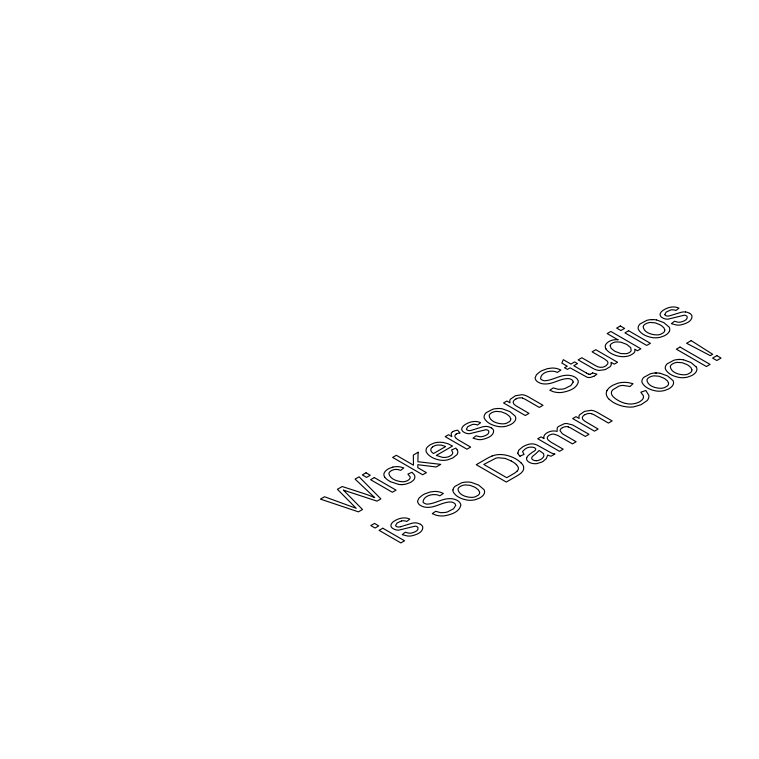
<?xml version="1.0" encoding="UTF-8"?>
<svg xmlns="http://www.w3.org/2000/svg" width="759" height="759" viewBox="0 0 759 759"><rect width="100%" height="100%" fill="white"/><g stroke="black" fill="none" stroke-linecap="round" stroke-linejoin="round"><path stroke-width="1.14" d="M517.259 470.988L515.399 472.582A33.918 19.582 0 0 1 513.141 473.995L506.737 477.705L483.777 464.451L495.855 458.189A9.298 5.37 0 0 1 498.729 457.772L505.086 458.398L511.215 460.931M592.665 372.897L596.878 374.159A19.317 11.157 0 0 1 593.946 376.246M562.381 427.659L561.375 428.351A7.192 4.156 0 0 0 560.095 430.742L562.324 433.721L576.119 441.738L572.428 443.873L557.675 435.372L553.691 434.101A3.842 2.22 0 0 0 552.106 434.148L550.028 434.822A8.776 5.066 0 0 0 549.516 435.087A7.704 4.45 0 0 0 547.448 437.222A6.935 4.004 0 0 0 548.235 440.03L550.531 441.861A35.17 20.303 0 0 0 551.888 442.687L563.187 449.205L559.497 451.339L537.723 438.768L541.025 436.871L544.08 438.626A11.1 6.414 0 0 1 544.241 435.571A11.015 6.357 0 0 1 546.878 432.934A15.085 8.71 0 0 1 547.742 432.44L549.895 431.539A7.875 4.545 0 0 1 557.115 431.397L557.21 428.057A10.142 5.854 0 0 1 558.273 426.615L564.174 423.75A7.628 4.402 0 0 1 566.783 423.503L572.656 424.955L588.984 434.309L585.322 436.425L571.603 428.512A27.998 16.167 0 0 0 570.075 427.678L568.235 426.928M593.918 376.236L590.663 377.384A5.161 2.979 0 0 1 587.618 377.384A3.681 2.125 0 0 1 587.039 377.214L570.104 367.84L567.4 369.396L564.535 367.745L567.239 366.18L561.85 363.068L563.301 359.671L570.91 364.064L574.62 361.92L577.485 363.58L573.776 365.715L586.508 373.067M519.972 456.187L524.071 454.394L522.628 451.785A4.545 2.628 0 0 1 522.733 451.311L525 449.1A18.757 10.825 0 0 1 525.959 448.531C529.706 445.429 541.546 447.715 532.306 452.307A102.38 59.107 0 0 1 530.921 453.351L529.63 454.328A26.992 15.588 0 0 0 528.188 455.561A12.761 7.372 0 0 0 526.737 457.791M492.098 455.988L489.062 457.373A61.507 35.512 0 0 0 486.604 458.721L476.254 464.698L506.3 482.05L517.145 475.789C520.332 473.939 524.877 470.95 523.549 466.614M475.2 429.11L482.79 426.805A7.979 4.611 0 0 1 487.164 426.501A7.884 4.554 0 0 1 491.149 427.858M404.386 525.541L411.976 523.245A7.979 4.611 0 0 1 416.349 522.942A7.884 4.554 0 0 1 420.334 524.289M474.422 429.366L472.155 430.087A20.256 11.689 0 0 1 471.519 430.277L471.415 430.306A4.82 2.78 0 0 1 469.015 430.59A3.027 1.746 0 0 1 466.415 429.072L467.819 426.615L472.392 424.49A5.114 2.951 0 0 1 473.72 424.338A5.465 3.15 0 0 1 476.766 424.765L477.506 425.04L480.618 422.678C475.409 420.201 469.261 421.757 464.698 424.888A15 8.662 0 0 0 463.132 426.226A16.034 9.26 0 0 0 462.658 426.767L461.861 428.199A8.51 4.915 0 0 0 462.108 430.438A7.846 4.535 0 0 0 463.464 431.947L464.973 432.801A7.656 4.421 0 0 0 467.345 433.512L467.867 433.598A7.106 4.108 0 0 0 469.489 433.712L486.016 429.708A2.979 1.717 0 0 1 487.136 429.945L487.468 430.087A4.127 2.381 0 0 1 488.388 430.685A3.985 2.305 0 0 1 488.787 431.178C489.65 434.48 484.887 435.894 482.439 436.577A6.1 3.52 0 0 1 480.523 436.748A6.243 3.605 0 0 1 479.242 436.662L476.083 435.78L473.009 438.209L478.075 439.527A9.801 5.664 0 0 0 481.083 439.594A9.089 5.247 0 0 0 482.079 439.489C486.5 438.512 494.147 436.178 493.587 430.457A8.918 5.152 0 0 0 491.215 427.82M403.608 525.797L401.34 526.528A20.256 11.689 0 0 1 400.705 526.718L400.6 526.746M392.849 467.108L389.111 468.483A18.32 10.579 0 0 0 387.877 469.176A15.114 8.728 0 0 0 384.32 472.724A11.527 6.66 0 0 0 384.424 476.529L384.756 477.079M401.577 520.921L397.004 523.046L395.591 525.513A3.027 1.746 0 0 0 398.2 527.012A4.82 2.78 0 0 0 400.581 526.718M651.44 319.605L652.863 319.577M678.555 359.5L679.988 359.472M655.207 372.973L656.639 372.944M536.309 460.675L536.566 460.666A4.668 2.694 0 0 0 537.619 460.561C540.588 460.02 545.332 457.335 543.567 453.74A5.911 3.416 0 0 0 543.378 453.474L539.118 450.485L535.702 453.816A76.934 44.42 0 0 1 534.488 454.774A31.878 18.406 0 0 0 532.59 456.358L532.163 456.852A4.639 2.675 0 0 0 536.309 460.741M402.232 484.565L400.847 484.574M398.741 484.432L390.439 481.69M397.811 469.565L400.761 470.314L403.797 467.923L400.325 466.927A10.711 6.186 0 0 0 392.839 467.098M656.421 319.89L663.84 322.622L669.191 327.167A12.837 7.41 0 0 1 669.4 331.171M683.546 359.785L690.965 362.517L696.307 367.062M660.197 373.267L667.616 375.99L672.967 380.534A12.837 7.41 0 0 1 673.167 384.547A15.275 8.814 0 0 1 669.457 388.409A18.69 10.797 0 0 1 667.948 389.234L664.248 390.581A12.865 7.429 0 0 1 660.207 391.17L658.793 391.198A12.324 7.116 0 0 1 656.639 391.056C651.146 390.164 644.799 387.858 642.114 382.64A12.097 6.983 0 0 1 641.934 380.838A13.814 7.979 0 0 1 643.841 377.327L650.539 373.722A13.083 7.552 0 0 1 660.093 373.267M625.435 403.361L627.902 403.845A11.262 6.499 0 0 0 633.186 403.835A13.985 8.074 0 0 0 639.363 401.9A15.522 8.966 0 0 0 640.492 401.207L641.791 400.173A11.537 6.66 0 0 0 643.433 397.318M591.612 413.778L593.88 414.699A26.271 15.161 0 0 1 595.217 415.429L608.462 423.067L612.152 420.941L597.57 412.535A32.276 18.633 0 0 0 595.682 411.558L595.303 411.387A7.562 4.364 0 0 0 594.733 411.169A10.209 5.892 0 0 0 591.109 410.325L584.515 411.397L579.582 414.831A10.341 5.968 0 0 0 578.927 416.378L579.108 418.456L576.015 416.663L572.694 418.579L594.458 431.15L598.149 429.025L584.847 421.273L582.751 419.357L582.295 417.886A8.52 4.915 0 0 1 584.307 415.021A9.905 5.721 0 0 1 585.056 414.575M522.477 398.143L524.735 399.063A26.271 15.161 0 0 1 526.082 399.794L539.317 407.431L543.008 405.306L528.425 396.9A32.276 18.633 0 0 0 526.537 395.923L526.158 395.762A7.562 4.364 0 0 0 525.598 395.534A10.209 5.892 0 0 0 521.964 394.699L515.37 395.762L510.437 399.196A10.341 5.968 0 0 0 509.782 400.743L509.972 402.82L506.87 401.027L503.549 402.953L525.323 415.515L529.014 413.389L515.712 405.638L513.805 403.987L513.16 402.261A8.52 4.915 0 0 1 515.162 399.386A9.905 5.721 0 0 1 515.911 398.94M345.8 490.902L377.043 501.12L380.876 498.91L359.073 476.804L355.07 479.109L374.709 497.619A114.846 66.308 0 0 0 361.72 492.847L342.224 486.528L337.423 489.299L356.199 508.302L324.51 496.756L320.431 499.109L358.457 511.851L362.517 509.507L343.353 490.067L345.155 490.684M588.548 374.083L587.703 373.722A22.286 12.865 0 0 1 586.508 373.067M617.949 339.795L607.162 333.571L610.834 331.446L640.881 348.798L637.456 350.772L634.714 349.187L634.932 351.028A8.966 5.18 0 0 1 634.144 352.726C628.129 358.39 618.357 357.328 611.564 353.656A22.438 12.95 0 0 1 606.251 349.396M609.211 399.367L612.418 401.843A33.311 19.231 0 0 0 614.088 402.83A29.165 16.84 0 0 0 623.177 406.283L627.143 406.928A16.499 9.525 0 0 0 633.547 406.9L640.985 404.737L647.114 400.6A16.262 9.383 0 0 0 648.869 396.976A16.015 9.25 0 0 0 648.793 395.278L645.824 390.487L640.843 392.204L643.347 395.762A11.119 6.414 0 0 1 643.433 397.318M459.878 432.924L457.724 430.211A10.455 6.034 0 0 0 452.687 431.681M606.318 349.387L605.957 348.846M457.241 449.926L455.836 448.085L451.548 450.011L452.743 452.544A7.068 4.08 0 0 1 452.63 453.465A8.472 4.896 0 0 1 449.537 456.235L448.854 456.586A8.34 4.81 0 0 1 445.191 457.392L443.825 457.43A8.634 4.981 0 0 1 442.421 457.345L436.302 455.428L452.535 446.055L448.171 443.825L443.294 442.497A12.856 7.419 0 0 0 440.448 442.25L438.341 442.298A12.514 7.22 0 0 0 434.423 442.952L430.334 444.651L427.298 447.079A12.818 7.4 0 0 0 426.122 449.394L426.036 450.637A13.14 7.581 0 0 0 426.463 452.317C429.252 456.937 434.841 459.157 439.935 460.115A12.78 7.381 0 0 0 442.782 460.343A13.036 7.524 0 0 0 444.195 460.315A12.656 7.305 0 0 0 447.62 459.869L452.696 458L456.785 454.821A11.916 6.878 0 0 0 457.686 453.009A12.343 7.125 0 0 0 457.231 449.926M664.77 314.549L666.184 312.082L670.757 309.957A5.114 2.951 0 0 1 672.085 309.805A5.465 3.15 0 0 1 675.14 310.241L675.871 310.516L678.982 308.145C673.783 305.678 667.626 307.234 663.062 310.355A15 8.662 0 0 0 661.497 311.693A16.034 9.26 0 0 0 661.032 312.243L660.235 313.676A8.51 4.915 0 0 0 660.472 315.915A7.846 4.535 0 0 0 661.839 317.414L663.338 318.277A7.656 4.421 0 0 0 665.709 318.989L666.241 319.074A7.106 4.108 0 0 0 667.863 319.188L684.381 315.184A2.979 1.717 0 0 1 685.5 315.421L685.842 315.554A4.127 2.381 0 0 1 686.762 316.152A3.985 2.305 0 0 1 687.161 316.655C688.015 319.956 683.252 321.37 680.814 322.053A6.1 3.52 0 0 1 678.888 322.214A6.243 3.605 0 0 1 677.607 322.129L674.457 321.247L671.383 323.685L676.44 324.994A9.801 5.664 0 0 0 679.447 325.07A9.089 5.247 0 0 0 680.444 324.966C684.874 323.989 692.521 321.655 691.961 315.934A8.918 5.152 0 0 0 689.589 313.296M517.856 453.095L518.758 450.153L522.742 446.852A27.694 15.986 0 0 1 525.124 445.58L528.273 444.413A12.258 7.078 0 0 1 529.991 444.043L531.3 443.901A5.825 3.359 0 0 1 532.486 443.892A8.387 4.839 0 0 1 536.129 444.698L536.793 444.954A31.954 18.444 0 0 1 538.586 445.894L551.395 453A11.679 6.746 0 0 0 554.943 453.967L551.091 456.187A11.243 6.489 0 0 1 547.685 455.058L546.328 458.578L543.093 461.368A19.269 11.119 0 0 1 541.935 462.013L536.936 463.597A8.102 4.677 0 0 1 535.56 463.702L534.213 463.683A7.903 4.563 0 0 1 530.958 463.047L529.858 462.592A8.747 5.047 0 0 1 527.012 460.277A8.643 4.99 0 0 1 526.737 457.791M696.335 367.052A12.837 7.41 0 0 1 696.515 371.066A15.275 8.814 0 0 1 692.806 374.937A18.69 10.797 0 0 1 691.297 375.762L687.588 377.1A12.865 7.429 0 0 1 683.555 377.688L682.132 377.716A12.324 7.116 0 0 1 679.988 377.584C674.495 376.682 668.138 374.377 665.463 369.159A12.097 6.983 0 0 1 665.273 367.356A13.814 7.979 0 0 1 667.18 363.846L673.878 360.24A13.083 7.552 0 0 1 683.442 359.794M625.388 403.418A26.48 15.284 0 0 1 617.684 400.116A25.512 14.734 0 0 1 612.788 396.274A12.656 7.305 0 0 1 611.564 391.805A11.897 6.869 0 0 1 612.731 389.851L618.87 386.132A10.038 5.797 0 0 1 622.238 385.477A9.146 5.275 0 0 1 623.12 385.439L630.046 386.492L633.034 383.693L628.338 382.621A15.664 9.042 0 0 0 617.75 383.238L612.987 385.183A21.565 12.448 0 0 0 606.887 390.743M606.925 390.743A17.419 10.057 0 0 0 606.773 395.999A21.366 12.334 0 0 0 609.221 399.367M585.17 414.632A6.053 3.491 0 0 1 591.697 413.636M562.495 427.715A5.152 2.97 0 0 1 568.301 426.814M520.038 456.168A13.036 7.524 0 0 1 517.771 453.104M517.211 470.978A9.677 5.588 0 0 0 518.454 468.54A14.25 8.226 0 0 0 516.281 464.641M511.149 460.979A28.595 16.508 0 0 1 516.424 464.584M521.167 462.924A21.328 12.315 0 0 1 523.615 466.605M521.072 462.952A29.895 17.258 0 0 0 507.581 455.561A17.542 10.123 0 0 0 498.938 454.556A14.791 8.539 0 0 0 492.117 456.007M452.971 489.925A13.814 7.979 0 0 1 454.878 486.424L461.576 482.819A13.083 7.552 0 0 1 466.254 482.069L467.677 482.041A13.055 7.533 0 0 1 471.235 482.363L478.654 485.086L484.005 489.631A12.837 7.41 0 0 1 484.214 493.644A15.275 8.814 0 0 1 480.494 497.506A18.69 10.797 0 0 1 478.986 498.331L475.286 499.678A12.865 7.429 0 0 1 471.244 500.266L469.83 500.285A12.324 7.116 0 0 1 467.686 500.153C462.193 499.261 455.836 496.955 453.151 491.728A12.097 6.983 0 0 1 452.971 489.925M420.401 524.26A8.918 5.152 0 0 1 422.772 526.898C423.361 532.609 415.676 534.953 411.264 535.93A9.089 5.247 0 0 1 410.268 536.025A9.801 5.664 0 0 1 407.26 535.958L402.204 534.649L405.278 532.211L408.427 533.093A6.243 3.605 0 0 0 409.708 533.179A6.1 3.52 0 0 0 411.634 533.017C414.072 532.334 418.835 530.911 417.972 527.619A3.985 2.305 0 0 0 417.573 527.116A4.127 2.381 0 0 0 416.653 526.518L416.321 526.385A2.979 1.717 0 0 0 415.201 526.148L398.684 530.152A7.106 4.108 0 0 1 397.052 530.038L396.53 529.953A7.656 4.421 0 0 1 394.158 529.241L392.65 528.378A7.846 4.535 0 0 1 391.293 526.879A8.51 4.915 0 0 1 391.046 524.64L391.853 523.198A16.034 9.26 0 0 1 392.318 522.657A15 8.662 0 0 1 393.883 521.319C398.447 518.188 404.594 516.642 409.803 519.109L406.691 521.48L405.961 521.205A5.465 3.15 0 0 0 402.906 520.759A5.114 2.951 0 0 0 401.577 520.921M685.548 311.949A7.884 4.554 0 0 1 689.523 313.334M685.529 311.977A7.979 4.611 0 0 0 681.165 312.291L670.52 315.564A20.256 11.689 0 0 1 669.893 315.753L669.78 315.782A4.82 2.78 0 0 1 667.379 316.057A3.027 1.746 0 0 1 664.78 314.549M669.41 331.18A15.275 8.814 0 0 1 665.681 335.042A18.69 10.797 0 0 1 664.172 335.867L660.472 337.214A12.865 7.429 0 0 1 656.431 337.793L655.017 337.821A12.324 7.116 0 0 1 652.863 337.689C647.37 336.787 641.023 334.491 638.338 329.264A12.097 6.983 0 0 1 638.158 327.461A13.814 7.979 0 0 1 640.065 323.951L646.763 320.355A13.083 7.552 0 0 1 656.317 319.9M618.073 339.719A10.436 6.025 0 0 0 608.974 341.541A12.58 7.267 0 0 0 605.378 345.411A12.021 6.945 0 0 0 605.976 348.836M592.551 372.849A8.121 4.687 0 0 1 590.141 374.31M589.99 374.187A2.22 1.281 0 0 1 588.728 374.13M516.025 398.997A6.053 3.491 0 0 1 522.562 398.001M455.542 437.668A20.502 11.84 0 0 0 459.28 440.486L470.656 447.079L466.965 449.205L445.201 436.643L448.522 434.727L451.823 436.624L451.112 433.512A5.901 3.406 0 0 1 452.734 431.71M455.609 437.649A5.389 3.112 0 0 1 456.273 433.968M456.339 434.006A7.524 4.345 0 0 1 459.878 432.943M397.83 469.527A6.793 3.918 0 0 0 391.378 470.627L389.946 471.7A7.808 4.507 0 0 0 388.874 473.616C390.022 479.28 397.65 481.586 402.839 481.775A7.467 4.317 0 0 0 406.093 481.197L407.185 480.751A9.867 5.702 0 0 0 408.133 480.229L408.835 479.735A7.116 4.108 0 0 0 410.183 477.525A6.433 3.719 0 0 0 410.126 476.918L407.915 474.09L412.014 472.269L414.3 474.811A12.03 6.945 0 0 1 414.869 477.088A12.049 6.954 0 0 1 413.171 480.494L411.378 481.861A17.903 10.332 0 0 1 409.813 482.715L406.188 484.024A12.315 7.106 0 0 1 398.826 484.422M390.506 481.642A22.362 12.912 0 0 1 384.652 477.098M479.622 492.401L479.546 493.208A7.979 4.601 0 0 1 478.303 495.134L475.665 496.652A8.026 4.63 0 0 1 472.326 497.382C467.022 497.524 458.559 495.219 458 489.109A8.045 4.639 0 0 1 459.252 487.183L459.812 486.756A9.962 5.749 0 0 1 460.798 486.149L461.889 485.665A8.007 4.62 0 0 1 465.21 484.944L470.049 485.324L474.546 487.098A25.882 14.943 0 0 1 476.054 487.999L478.597 490.096L479.622 492.401M510.769 418.864L510.693 419.67A7.979 4.601 0 0 1 509.46 421.596L506.813 423.114A8.026 4.63 0 0 1 503.473 423.845C498.179 423.987 489.716 421.681 489.147 415.571A8.045 4.639 0 0 1 490.409 413.646L490.959 413.219A9.962 5.749 0 0 1 491.946 412.611L493.037 412.128A8.007 4.62 0 0 1 496.358 411.406L501.196 411.786L505.693 413.56A25.882 14.943 0 0 1 507.202 414.461L509.744 416.558L510.769 418.864M664.808 329.928L664.723 330.734A7.979 4.601 0 0 1 663.489 332.66L660.852 334.188A8.026 4.63 0 0 1 657.512 334.909C652.209 335.051 643.746 332.755 643.186 326.636A8.045 4.639 0 0 1 644.438 324.71L644.989 324.283A9.962 5.749 0 0 1 645.985 323.685L647.076 323.192A8.007 4.62 0 0 1 650.397 322.48L655.235 322.86L659.723 324.634A25.882 14.943 0 0 1 661.241 325.535L663.783 327.632L664.808 329.928M668.575 383.304L668.499 384.111A7.979 4.601 0 0 1 667.265 386.037L664.618 387.555A8.026 4.63 0 0 1 661.288 388.285C655.985 388.428 647.522 386.132 646.962 380.012A8.045 4.639 0 0 1 648.214 378.086L648.765 377.659A9.962 5.749 0 0 1 649.761 377.062L650.852 376.568A8.007 4.62 0 0 1 654.173 375.847L659.011 376.227L663.499 378.01A25.882 14.943 0 0 1 665.017 378.902L667.559 381.009L668.575 383.304M691.923 369.823L691.847 370.629A7.979 4.601 0 0 1 690.614 372.555L687.967 374.083A8.026 4.63 0 0 1 684.637 374.804C679.333 374.946 670.871 372.65 670.301 366.531A8.045 4.639 0 0 1 671.563 364.605L672.113 364.178A9.962 5.749 0 0 1 673.1 363.58L674.201 363.087A8.007 4.62 0 0 1 677.521 362.375L682.35 362.755L686.848 364.529A25.882 14.943 0 0 1 688.366 365.43L690.899 367.527L691.923 369.823M611.299 363.637L611.147 364.87A10.626 6.129 0 0 1 610.037 366.758L605.246 369.605L599.174 370.449A10.19 5.882 0 0 1 595.151 369.443L594.771 369.31A30.702 17.723 0 0 1 592.219 367.992L578.14 359.889L581.83 357.755L595.246 365.487A49.06 28.33 0 0 0 596.119 365.952C599.695 368.248 605.416 367.792 607.665 363.893A6.85 3.956 0 0 0 607.333 361.208L604.743 359.149A31.755 18.33 0 0 0 603.766 358.561L592.096 351.825L595.787 349.7L617.56 362.261L614.259 364.168L611.061 362.328L611.299 363.637M418.124 452.269L417.877 461.738L440.732 464.356L436.178 466.984L417.858 464.707L417.754 467.658L426.378 472.639L422.697 474.764L392.64 457.421L396.331 455.286L413.465 465.182L413.342 455.03L418.124 452.269M610.217 345.857L611.08 348.267L613.917 350.62A28.984 16.736 0 0 0 615.454 351.531L621.014 353.599L626.023 353.685A7.021 4.051 0 0 0 628.879 352.783A7.951 4.592 0 0 0 629.742 352.261A7.068 4.08 0 0 0 631.146 350.592L630.767 347.755L627.456 344.937A29.383 16.964 0 0 0 625.862 344.036L620.634 342.11L616.004 341.929A7.125 4.108 0 0 0 613.338 342.603L611.526 343.647A6.945 4.013 0 0 0 610.302 345.373L610.217 345.857M455.675 505.475L453.493 508.815L447.459 511.917A14.174 8.188 0 0 1 445.286 512.458L440.656 512.695L435.713 511.281L432.288 513.634L435.6 515.019A13.89 8.017 0 0 0 438.36 515.665A14.108 8.14 0 0 0 440.334 515.892A13.178 7.609 0 0 0 444.281 515.854C450.504 514.773 459.053 512.353 460.779 505.437A11.793 6.812 0 0 0 460.523 503.9L459.726 502.477A11.243 6.489 0 0 0 457.952 500.855A12.229 7.059 0 0 0 456.121 499.868L454.783 499.365A10.104 5.835 0 0 0 451.852 498.748A9.933 5.74 0 0 0 450.258 498.654C442.118 498.35 435.135 503.862 427.137 504.147A4.63 2.675 0 0 1 425.676 503.872L423.949 503.037A5.161 2.979 0 0 1 423.057 502.079C423.266 495.238 434.452 492.866 439.85 495.826L443.379 493.454L440.448 492.249A12.438 7.182 0 0 0 438.019 491.69L437.165 491.576A11.233 6.489 0 0 0 434.546 491.443L430.078 492.012L424.793 493.9A26.755 15.446 0 0 0 422.374 495.238L419.006 498.065L417.64 501.044A10.313 5.949 0 0 0 417.848 502.477L418.588 503.815A10.569 6.1 0 0 0 420.268 505.342L422.459 506.462A9.506 5.493 0 0 0 427.004 507.354C435.448 507.828 442.687 501.765 451.045 501.993A5.36 3.093 0 0 1 452.743 502.382L454.205 503.103A5.939 3.425 0 0 1 455.201 504.052L455.675 505.475M573.178 382.081L570.996 385.43L564.962 388.523A14.174 8.188 0 0 1 562.789 389.063L558.159 389.301L553.216 387.887L549.791 390.24L553.102 391.625A13.89 8.017 0 0 0 555.873 392.27A14.108 8.14 0 0 0 557.837 392.498A13.178 7.609 0 0 0 561.783 392.46C568.007 391.378 576.565 388.959 578.292 382.043A11.793 6.812 0 0 0 578.026 380.506L577.238 379.083A11.243 6.489 0 0 0 575.455 377.46A12.229 7.059 0 0 0 573.633 376.473L572.295 375.971A10.104 5.835 0 0 0 569.354 375.354A9.933 5.74 0 0 0 567.76 375.259C559.63 374.955 552.637 380.468 544.649 380.752A4.63 2.675 0 0 1 543.178 380.477L541.452 379.642A5.161 2.979 0 0 1 540.569 378.684C540.769 371.844 551.954 369.472 557.362 372.432L560.882 370.06L557.96 368.855A12.438 7.182 0 0 0 555.531 368.305L554.677 368.181A11.233 6.489 0 0 0 552.049 368.049L547.581 368.618L542.296 370.506A26.755 15.446 0 0 0 539.877 371.844L536.509 374.671L535.142 377.65A10.313 5.949 0 0 0 535.351 379.083L536.091 380.42A10.569 6.1 0 0 0 537.77 381.948L539.962 383.067A9.506 5.493 0 0 0 544.507 383.959C552.95 384.433 560.189 378.371 568.548 378.599A5.36 3.093 0 0 1 570.256 378.988L571.707 379.709A5.939 3.425 0 0 1 572.703 380.657L573.178 382.081M486.386 412.564L486.035 412.887A13.814 7.979 0 0 0 484.119 416.387A12.097 6.983 0 0 0 484.299 418.19C486.984 423.418 493.341 425.723 498.834 426.615A12.324 7.116 0 0 0 500.978 426.748L502.401 426.729A12.865 7.429 0 0 0 506.433 426.141L510.143 424.793A18.69 10.797 0 0 0 511.651 423.968A15.275 8.814 0 0 0 515.38 420.106A12.837 7.41 0 0 0 515.171 416.093L509.801 411.549L502.392 408.826A13.055 7.533 0 0 0 498.824 408.503L497.401 408.532A13.083 7.552 0 0 0 492.724 409.281L486.386 412.564M432.545 446.947L432.298 447.146A8.178 4.715 0 0 0 430.846 449.584A8.956 5.171 0 0 0 430.846 450.078A8.681 5.009 0 0 0 431.662 451.984L433.474 453.559L445.628 446.548L441.738 445.182L438.237 444.983A7.694 4.44 0 0 0 435.277 445.542L433.768 446.188A10.256 5.92 0 0 0 432.82 446.757L432.545 446.947M366.018 472.791L362.328 474.925L366.569 477.373L370.259 475.238L366.018 472.791M620.34 325.962L616.659 328.087L620.9 330.535L624.591 328.41L620.34 325.962M374.301 477.572L370.61 479.707L392.375 492.268L396.065 490.143L374.301 477.572M628.623 330.734L624.932 332.869L646.706 345.44L650.397 343.305L628.623 330.734M374.51 523.444L370.819 525.57L375.06 528.027L378.75 525.892L374.51 523.444M680.036 347.053L676.345 349.178L706.392 366.531L710.082 364.396L680.036 347.053M691.164 340.62L686.591 343.258L710.31 355.648L712.692 354.282L691.164 340.62M382.792 528.226L379.102 530.351L400.866 542.922L404.556 540.788L382.792 528.226M716.847 355.639L712.606 358.087L716.809 360.516L721.05 358.068L716.847 355.639"/></g></svg>
